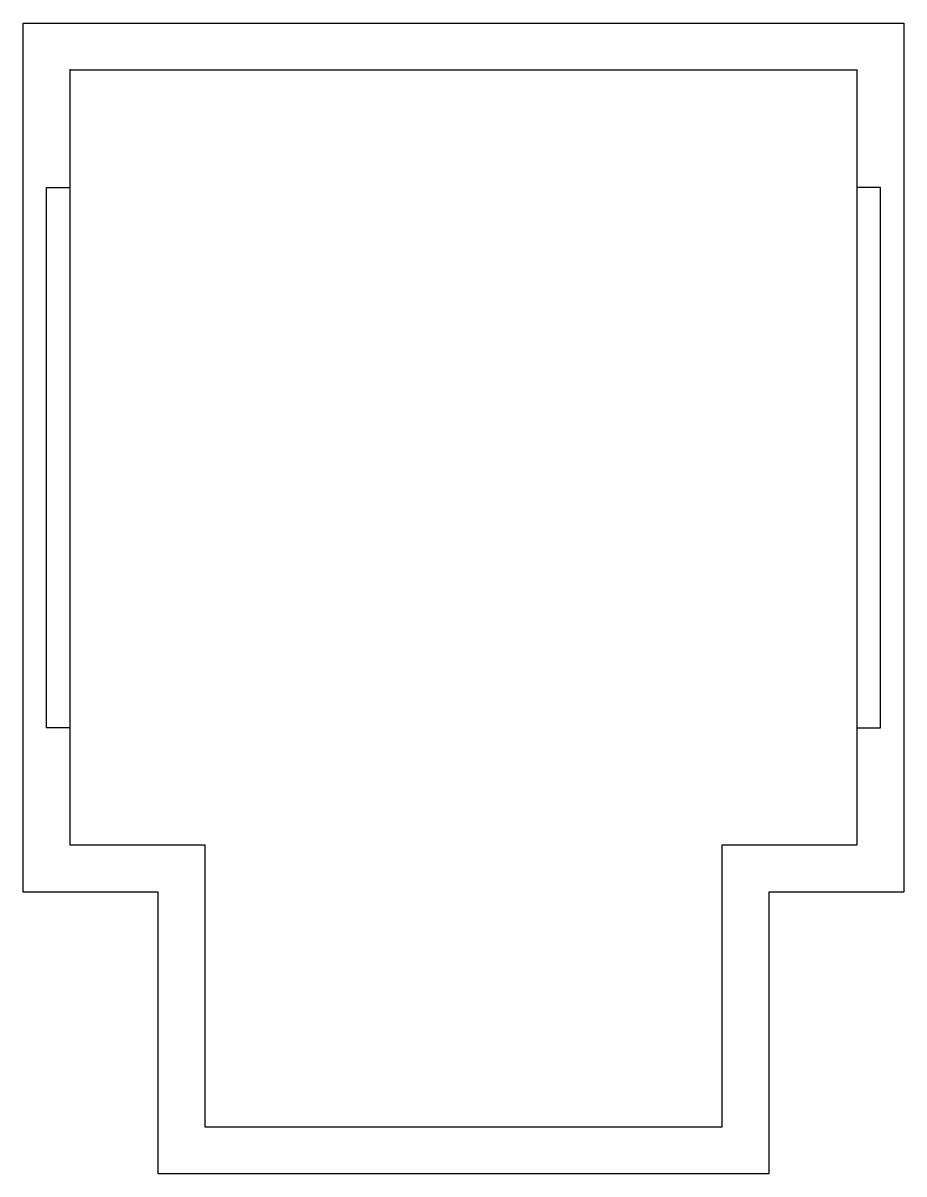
# Model space of a CAD drawing. Header units: millimetres. Extents: x -2 to 35.5, y -47 to 2.
import ezdxf

# ---------------------------------------------------------------- set-up
doc = ezdxf.new("R2010")
doc.units = ezdxf.units.MM
doc.layers.get('0').update_dxf_attribs({"linetype": 'CONTINUOUS'})

msp = doc.modelspace()

# ---------------------------------------------------------------- linework, layer by layer
for p, q in [((-1, -28), (-1, -5)), ((-1, -5), (0, -5)), ((34.5, -5), (33.5, -5)), ((34.5, -28), (34.5, -5)), ((0, -28), (-1, -28)), ((33.5, -28), (34.5, -28))]:
    msp.add_line(p, q)
for points in [[(-2, -35), (-2, 2), (35.5, 2), (35.5, -35), (29.75, -35), (29.75, -47), (3.75, -47), (3.75, -35)], [(0, 0), (33.5, 0), (33.5, -5), (33.5, -28), (33.5, -33), (27.75, -33), (27.75, -45), (5.75, -45), (5.75, -33), (0, -33), (0, -28), (0, -5)]]:
    msp.add_lwpolyline(points, close=True)
msp.add_point((0, 0))

doc.saveas('drawing.dxf')
